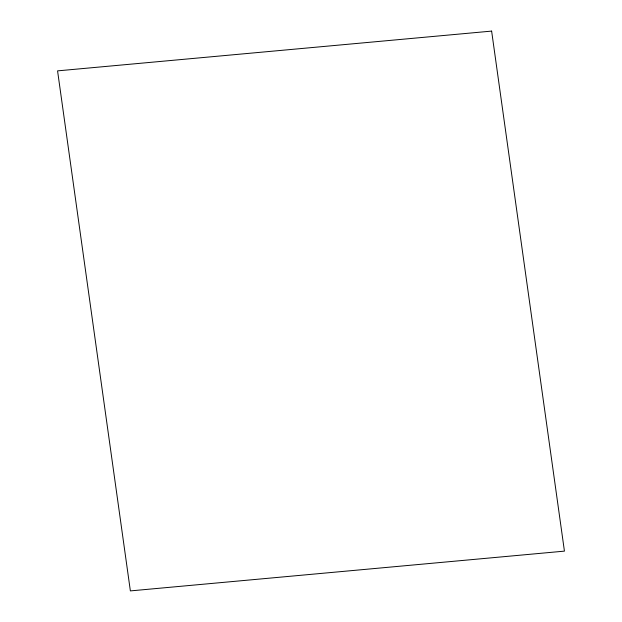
<?xml version="1.0" encoding="UTF-8"?>
<svg xmlns="http://www.w3.org/2000/svg" width="622" height="622" viewBox="0 0 622 622"><rect width="100%" height="100%" fill="white"/><g stroke="black" fill="none" stroke-linecap="round" stroke-linejoin="round"><path stroke-width="0.93" d="M491.629 31.1L57.566 70.869L130.371 590.9L564.434 551.131L491.629 31.1"/></g></svg>
